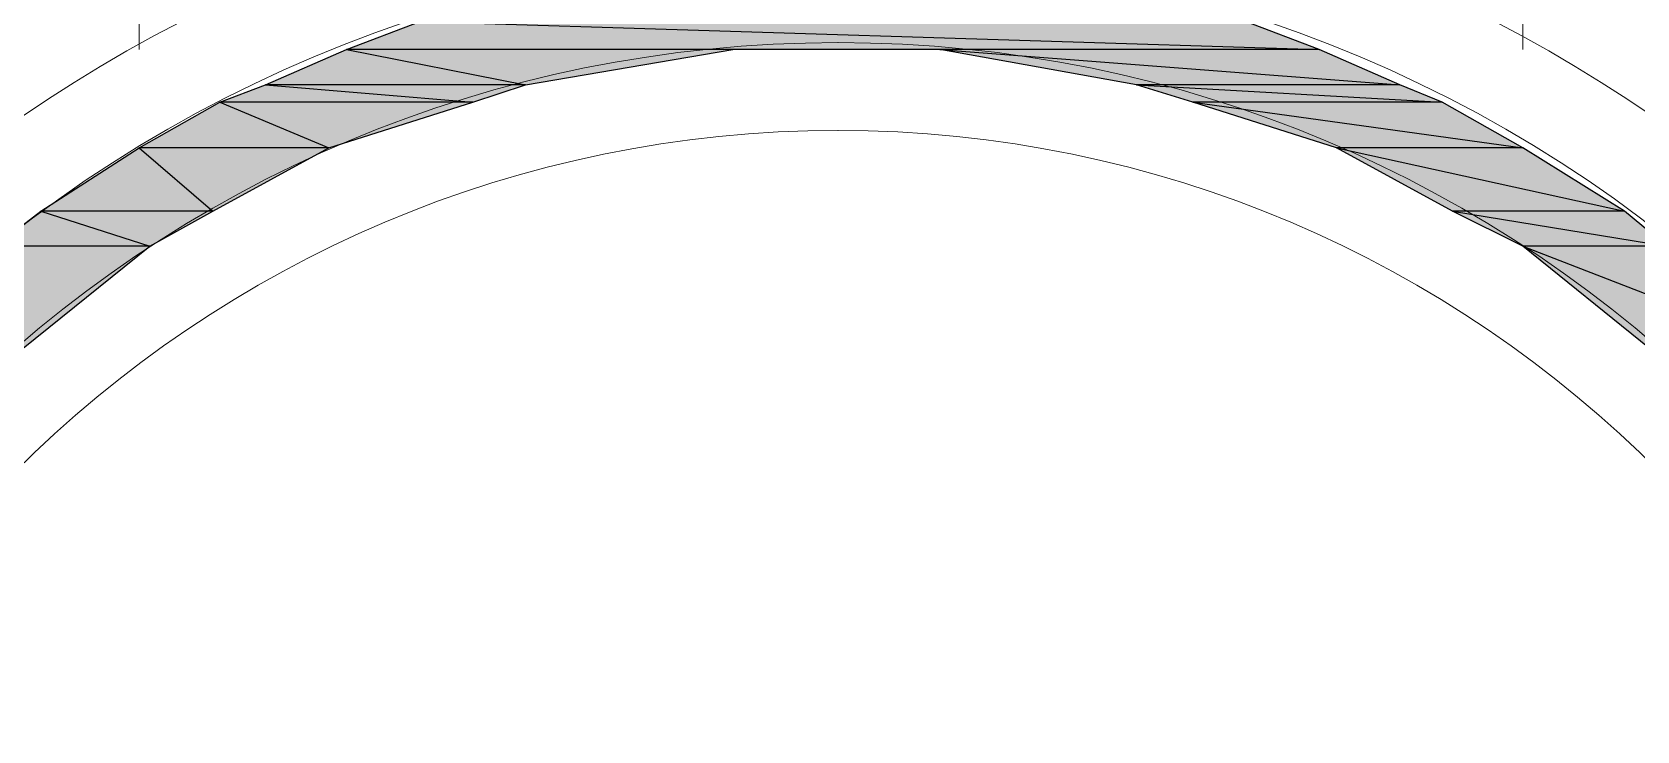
# Model space of a CAD drawing. Header units: millimetres. Extents: x 53 to 176, y -29 to 32.
# Drawn here: x 116.711 to 117.35, y -6.32 to -6.042 of the extents above; entities that cross this region are included whole.
import ezdxf

# ---------------------------------------------------------------- set-up
doc = ezdxf.new("R2010")
doc.units = ezdxf.units.MM
doc.layers.add('15 - Quadro de medição', color=6, linetype='Continuous')

msp = doc.modelspace()

# ---------------------------------------------------------------- hatches: boundary and pattern name
at = {"layer": '15 - Quadro de medição', "true_color": 0x000007}
h = msp.add_hatch(color=7, dxfattribs=at)
h.paths.add_polyline_path([(117.19379, -6.03741), (116.86556, -6.03741), (117.22313, -6.04858)])
h.paths.add_polyline_path([(116.86556, -6.03741), (117.22313, -6.04858), (116.83622, -6.04858)])
h = msp.add_hatch(color=7, dxfattribs=at)
h.paths.add_polyline_path([(116.98987, -6.04858), (116.83622, -6.04858), (116.90746, -6.06255)])
h.paths.add_polyline_path([(116.83622, -6.04858), (116.90746, -6.06255), (116.8041, -6.06255)])
h = msp.add_hatch(color=7, dxfattribs=at)
h.paths.add_polyline_path([(117.22313, -6.04858), (117.07228, -6.04858), (117.25525, -6.06255)])
h.paths.add_polyline_path([(117.07228, -6.04858), (117.25525, -6.06255), (117.15049, -6.06255)])
h = msp.add_hatch(color=7, dxfattribs=at)
h.paths.add_polyline_path([(116.90746, -6.06255), (116.8041, -6.06255), (116.88651, -6.06953)])
h.paths.add_polyline_path([(116.8041, -6.06255), (116.88651, -6.06953), (116.78594, -6.06953)])
h = msp.add_hatch(color=7, dxfattribs=at)
h.paths.add_polyline_path([(117.25525, -6.06255), (117.15049, -6.06255), (117.27201, -6.06953)])
h.paths.add_polyline_path([(117.15049, -6.06255), (117.27201, -6.06953), (117.17284, -6.06953)])
h = msp.add_hatch(color=7, dxfattribs=at)
h.paths.add_polyline_path([(116.88651, -6.06953), (116.78594, -6.06953), (116.82924, -6.08769)])
h.paths.add_polyline_path([(116.78594, -6.06953), (116.82924, -6.08769), (116.75382, -6.08769)])
h = msp.add_hatch(color=7, dxfattribs=at)
h.paths.add_polyline_path([(117.27201, -6.06953), (117.17284, -6.06953), (117.30414, -6.08769)])
h.paths.add_polyline_path([(117.17284, -6.06953), (117.30414, -6.08769), (117.23011, -6.08769)])
h = msp.add_hatch(color=7, dxfattribs=at)
h.paths.add_polyline_path([(116.82924, -6.08769), (116.75382, -6.08769), (116.78315, -6.11283)])
h.paths.add_polyline_path([(116.75382, -6.08769), (116.78315, -6.11283), (116.71471, -6.11283)])
h = msp.add_hatch(color=7, dxfattribs=at)
h.paths.add_polyline_path([(117.30414, -6.08769), (117.23011, -6.08769), (117.34464, -6.11283)])
h.paths.add_polyline_path([(117.23011, -6.08769), (117.34464, -6.11283), (117.2762, -6.11283)])
h = msp.add_hatch(color=7, dxfattribs=at)
h.paths.add_polyline_path([(116.78315, -6.11283), (116.71471, -6.11283), (116.75801, -6.1268)])
h.paths.add_polyline_path([(116.71471, -6.11283), (116.75801, -6.1268), (116.69655, -6.1268)])
h = msp.add_hatch(color=7, dxfattribs=at)
h.paths.add_polyline_path([(117.34464, -6.11283), (117.2762, -6.11283), (117.36141, -6.1268)])
h.paths.add_polyline_path([(117.2762, -6.11283), (117.36141, -6.1268), (117.30414, -6.1268)])
h = msp.add_hatch(color=7, dxfattribs=at)
h.paths.add_polyline_path([(116.75801, -6.1268), (116.69655, -6.1268), (116.70772, -6.1673)])
h.paths.add_polyline_path([(116.69655, -6.1268), (116.70772, -6.1673), (116.65046, -6.1673)])
h = msp.add_hatch(color=7, dxfattribs=at)
h.paths.add_polyline_path([(117.36141, -6.1268), (117.30414, -6.1268), (117.4089, -6.1673)])
h.paths.add_polyline_path([(117.30414, -6.1268), (117.4089, -6.1673), (117.35442, -6.1673)])

# ---------------------------------------------------------------- linework, layer by layer
at = {"layer": '15 - Quadro de medição', "color": 7, "linetype": 'Continuous', "lineweight": 20, "true_color": 0x000007}
for points in [[(116.75382, -6.04858), (116.75382, -5.83767), (116.75382, -5.83767)], [(117.30414, -6.04858), (117.30414, -5.83767), (117.30414, -5.83767)]]:
    msp.add_lwpolyline(points, dxfattribs=at)
at = {"layer": '15 - Quadro de medição', "color": 7, "linetype": 'Continuous', "lineweight": -2, "true_color": 0x000007}
for points in [[(116.86556, -6.03741), (117.22313, -6.04858), (116.83622, -6.04858)], [(117.19379, -6.03741), (116.86556, -6.03741), (117.22313, -6.04858)], [(116.83622, -6.04858), (116.90746, -6.06255), (116.8041, -6.06255)], [(116.98987, -6.04858), (116.83622, -6.04858), (116.90746, -6.06255)], [(117.22313, -6.04858), (117.07228, -6.04858), (117.25525, -6.06255)], [(117.07228, -6.04858), (117.25525, -6.06255), (117.15049, -6.06255)], [(116.8041, -6.06255), (116.88651, -6.06953), (116.78594, -6.06953)], [(116.90746, -6.06255), (116.8041, -6.06255), (116.88651, -6.06953)], [(117.25525, -6.06255), (117.15049, -6.06255), (117.27201, -6.06953)], [(117.15049, -6.06255), (117.27201, -6.06953), (117.17284, -6.06953)], [(116.78594, -6.06953), (116.82924, -6.08769), (116.75382, -6.08769)], [(116.88651, -6.06953), (116.78594, -6.06953), (116.82924, -6.08769)], [(117.27201, -6.06953), (117.17284, -6.06953), (117.30414, -6.08769)], [(117.17284, -6.06953), (117.30414, -6.08769), (117.23011, -6.08769)], [(116.75382, -6.08769), (116.78315, -6.11283), (116.71471, -6.11283)], [(116.82924, -6.08769), (116.75382, -6.08769), (116.78315, -6.11283)], [(117.30414, -6.08769), (117.23011, -6.08769), (117.34464, -6.11283)], [(117.23011, -6.08769), (117.34464, -6.11283), (117.2762, -6.11283)], [(116.71471, -6.11283), (116.75801, -6.1268), (116.69655, -6.1268)], [(116.78315, -6.11283), (116.71471, -6.11283), (116.75801, -6.1268)], [(117.34464, -6.11283), (117.2762, -6.11283), (117.36141, -6.1268)], [(117.2762, -6.11283), (117.36141, -6.1268), (117.30414, -6.1268)], [(116.75801, -6.1268), (116.69655, -6.1268), (116.70772, -6.1673)], [(117.36141, -6.1268), (117.30414, -6.1268), (117.4089, -6.1673)], [(117.30414, -6.1268), (117.4089, -6.1673), (117.35442, -6.1673)]]:
    msp.add_lwpolyline(points, close=True, dxfattribs=at)
at = {"layer": '15 - Quadro de medição', "color": 7, "linetype": 'Continuous', "lineweight": 20, "true_color": 0x000007}
for points in [[(117.56533, -6.54443), (117.56533, -6.24832), (117.32649, -6.00947), (117.03177, -6.00947), (117.03177, -6.00947), (116.73566, -6.00947), (116.49681, -6.24832), (116.49681, -6.54443), (116.49681, -6.54443), (116.49681, -6.83915), (116.73566, -7.07799), (117.03177, -7.07799), (117.03177, -7.07799), (117.32649, -7.07799), (117.56533, -6.83915), (117.56533, -6.54443)], [(116.77058, -6.03741), (116.53592, -6.15753), (116.4144, -6.42291), (116.47726, -6.67852), (116.47726, -6.67852), (116.53871, -6.93413), (116.76778, -7.11431), (117.03177, -7.11431), (117.03177, -7.11431), (117.29436, -7.11431), (117.52343, -6.93413), (117.58489, -6.67852), (117.58489, -6.67852), (117.64774, -6.42291), (117.52622, -6.15753), (117.29296, -6.03741)], [(117.53041, -6.54443), (117.53041, -6.26787), (117.30693, -6.04579), (117.03177, -6.04579), (117.03177, -6.04579), (116.75521, -6.04579), (116.53313, -6.26787), (116.53313, -6.54443), (116.53313, -6.54443), (116.53313, -6.81959), (116.75521, -7.04307), (117.03177, -7.04307), (117.03177, -7.04307), (117.30693, -7.04307), (117.53041, -6.81959), (117.53041, -6.54443)], [(117.4941, -6.54443), (117.4941, -6.28882), (117.28738, -6.08071), (117.03177, -6.08071), (117.03177, -6.08071), (116.77616, -6.08071), (116.56805, -6.28882), (116.56805, -6.54443), (116.56805, -6.54443), (116.56805, -6.80004), (116.77616, -7.00676), (117.03177, -7.00676), (117.03177, -7.00676), (117.28738, -7.00676), (117.4941, -6.80004), (117.4941, -6.54443)]]:
    msp.add_open_spline(points, degree=3, knots=[0, 0, 0, 0, 0.0625, 0.0625, 0.0625, 0.062501, 0.125, 0.125, 0.125, 0.125001, 0.1875, 0.1875, 0.1875, 0.187501, 1, 1, 1, 1], dxfattribs=at)

doc.saveas('drawing.dxf')
